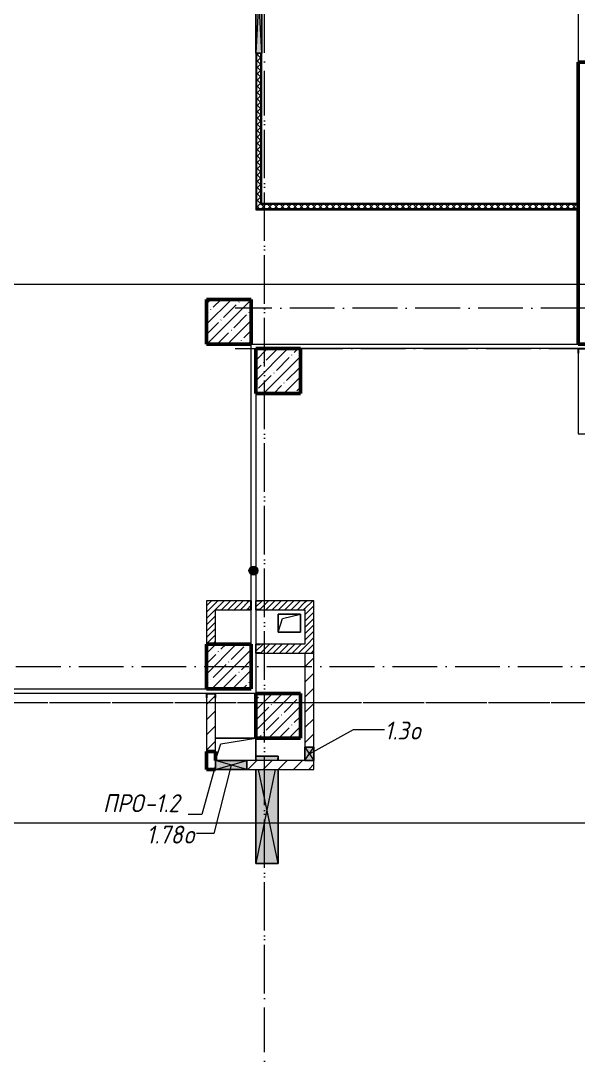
# Model space of a CAD drawing. Header units: millimetres. Extents: x -401725 to 250493, y 305116 to 802890.
# Drawn here: x -85888 to -79665, y 497895 to 509459 of the extents above; entities that cross this region are included whole.
import ezdxf

# ---------------------------------------------------------------- set-up
doc = ezdxf.new("R2010")
doc.units = ezdxf.units.MM
doc.linetypes.add('50_200_ШТРИХ_1Т_ш5_п1_п1_', pattern=[700, 500, -100, 0, -100])
for name, color, linetype, lineweight in [('A-DETL-GENF-OTLN', 7, 'Continuous', 9), ('A-FLOR-____-OTLN', 7, 'Continuous', 9), ('A-GENM-____-IDEN', 7, 'Continuous', 9), ('A-GENM-____-MCUT', 7, 'Continuous', 25), ('A-GENM-____-OTLN', 7, 'Continuous', 9), ('A-GENM-____-OTLN-1', 7, 'Continuous', 25), ('A-GLAZ-____-IDEN', 7, 'Continuous', 9), ('A-GLAZ-____-OTLN', 7, 'Continuous', 9), ('A-WALL-____-MCUT-1', 7, 'Continuous', 9), ('A-WALL-____-MCUT-2', 7, 'Continuous', 50), ('A-WALL-____-PATT-1', 7, 'Continuous', 9), ('A-WALL-FNSH-MCUT-1', 7, 'Continuous', 9), ('G-____-____-TEXT', 7, 'Continuous', 9), ('S-COLS-____-MCUT', 7, 'Continuous', 50), ('S-COLS-____-OTLN', 7, 'Continuous', 9), ('S-GRID-____-OTLN-1', 7, '50_200_ШТРИХ_1Т_ш5_п1_п1_', 9)]:
    doc.layers.add(name, color=color, linetype=linetype, lineweight=lineweight)
doc.layers.add('A-WALL-____-PATT-3', color=9, linetype='Continuous', lineweight=9, true_color=0x808080)
doc.styles.add('ISOCPEUR_I_9', font='isocpeui.ttf', dxfattribs={"width": 0.9, "height": 250})
pattern_1 = [(45, (-93500, -46531.04), (-114.04925, 114.04925), []), (45, (-93385.95, -46531.04), (-114.04925, 114.04925), [201.613, -40.323, 3.353, -36.97])]
pattern_2 = [(45, (-93500, -42681.04), (-114.04925, 114.04925), []), (45, (-93385.95, -42681.04), (-114.04925, 114.04925), [201.613, -40.323, 3.353, -36.97])]
pattern_3 = [(45, (-92950, -43231.04), (-114.04925, 114.04925), []), (45, (-92835.95, -43231.04), (-114.04925, 114.04925), [201.613, -40.323, 3.353, -36.97])]
pattern_4 = [(45, (-92950, -47081.04), (-114.04925, 114.04925), []), (45, (-92835.95, -47081.04), (-114.04925, 114.04925), [201.613, -40.323, 3.353, -36.97])]
pattern_5 = [(45, (-176515.07, 459015.94), (-84.85281, 84.85281), [])]
pattern_6 = [(45, (-176515.067, 459015.94), (-35.35534, 35.35534), [])]
pattern_7 = [(45, (-176515.067, 459015.94), (-35.35534, 35.35534), []), (135, (-176515.067, 459015.94), (-35.35534, -35.35534), [])]

# ---------------------------------------------------------------- blocks, each defined once
blk = doc.blocks.new('BSC_Колонна _Прямоугольная - 500х500-V130-АР1_План отверстий 1 этажа в осях 1-64_А-ГГ')
at = {"layer": 'S-COLS-____-OTLN'}
h = blk.add_hatch(dxfattribs=at)
h.set_pattern_fill('FP_164', color=256, style=0, pattern_type=2)
h.set_pattern_definition(pattern_1)
h.paths.add_polyline_path([(-250, -250), (250, -250), (250, 250), (-250, 250)], flags=0)
at = {"layer": 'S-COLS-____-MCUT'}
for p, q in [((250, 250), (-250, 250)), ((-250, 250), (-250, -250)), ((250, -250), (250, 250)), ((-250, -250), (250, -250))]:
    blk.add_line(p, q, dxfattribs=at)
blk = doc.blocks.new('BSC_Колонна _Прямоугольная - 500х500-V132-АР1_План отверстий 1 этажа в осях 1-64_А-ГГ')
at = {"layer": 'S-COLS-____-OTLN'}
h = blk.add_hatch(dxfattribs=at)
h.set_pattern_fill('FP_166', color=256, style=0, pattern_type=2)
h.set_pattern_definition(pattern_2)
h.paths.add_polyline_path([(-250, -250), (250, -250), (250, 250), (-250, 250), (-250, 193)], flags=0)
at = {"layer": 'S-COLS-____-MCUT'}
for p, q in [((250, 250), (-250, 250)), ((-250, 250), (-250, -250)), ((250, -250), (250, 250)), ((-250, -250), (250, -250))]:
    blk.add_line(p, q, dxfattribs=at)
blk = doc.blocks.new('BSC_Колонна _Прямоугольная - 500х500-V137-АР1_План отверстий 1 этажа в осях 1-64_А-ГГ')
at = {"layer": 'S-COLS-____-OTLN'}
h = blk.add_hatch(dxfattribs=at)
h.set_pattern_fill('FP_171', color=256, style=0, pattern_type=2)
h.set_pattern_definition(pattern_3)
h.paths.add_polyline_path([(-250, -250), (250, -250), (250, 250), (-250, 250)], flags=0)
at = {"layer": 'S-COLS-____-MCUT'}
for p, q in [((250, 250), (-250, 250)), ((-250, 250), (-250, -250)), ((250, -250), (250, 250)), ((-250, -250), (250, -250))]:
    blk.add_line(p, q, dxfattribs=at)
blk = doc.blocks.new('BSC_Колонна _Прямоугольная - 500х500-V138-АР1_План отверстий 1 этажа в осях 1-64_А-ГГ')
at = {"layer": 'S-COLS-____-OTLN'}
h = blk.add_hatch(dxfattribs=at)
h.set_pattern_fill('FP_172', color=256, style=0, pattern_type=2)
h.set_pattern_definition(pattern_4)
h.paths.add_polyline_path([(-250, -250), (250, -250), (250, 250), (-250, 250)], flags=0)
at = {"layer": 'S-COLS-____-MCUT'}
for p, q in [((250, 250), (-250, 250)), ((-250, 250), (-250, -250)), ((250, -250), (250, 250)), ((-250, -250), (250, -250))]:
    blk.add_line(p, q, dxfattribs=at)
blk = doc.blocks.new('154_Фахверк_СКБ_Швеллер - Тип_100_3600-27825154-АР1_План отверстий 1 этажа в осях 1-64_А-ГГ')
at = {"layer": 'A-GENM-____-MCUT'}
for p, q in [((175, 50), (125, 50)), ((125, 50), (125, -50)), ((128, 47), (175, 47)), ((128, -47), (128, 47)), ((175, 47), (175, 50)), ((125, -50), (175, -50)), ((175, -47), (128, -47)), ((175, -50), (175, -47))]:
    blk.add_line(p, q, dxfattribs=at)
blk = doc.blocks.new('154_Фахверк_СКБ_Швеллер - Тип_100_4010-27736299-АР1_План отверстий 1 этажа в осях 1-64_А-ГГ')
at = {"layer": 'A-GENM-____-MCUT'}
for p, q in [((175, 50), (125, 50)), ((125, 50), (125, -50)), ((128, 47), (175, 47)), ((128, -47), (128, 47)), ((175, 47), (175, 50)), ((125, -50), (175, -50)), ((175, -47), (128, -47)), ((175, -50), (175, -47))]:
    blk.add_line(p, q, dxfattribs=at)
blk = doc.blocks.new('154_Фахверк_СКБ_Швеллер - Тип_100_3600-28132032-АР1_План отверстий 1 этажа в осях 1-64_А-ГГ')
at = {"layer": 'A-GENM-____-MCUT'}
for p, q in [((175, 50), (125, 50)), ((125, 50), (125, -50)), ((128, 47), (175, 47)), ((128, -47), (128, 47)), ((175, 47), (175, 50)), ((125, -50), (175, -50)), ((175, -47), (128, -47)), ((175, -50), (175, -47))]:
    blk.add_line(p, q, dxfattribs=at)
blk = doc.blocks.new('AR_Отверстие прямоугольное _в плите_ - AR_Отверстие прямоугольное _в плите_-30459269-АР1_План отверстий 1 этажа в осях 1-64_А-ГГ')
at = {"layer": 'A-GENM-____-OTLN'}
for p, q in [((125, 100), (-125, 100)), ((-125, 100), (-125, -100)), ((-125, -100), (-75, 50)), ((-75, 50), (125, 100)), ((125, -100), (125, 100)), ((-125, -100), (125, -100))]:
    blk.add_line(p, q, dxfattribs=at)
blk = doc.blocks.new('AR_Отверстие прямоугольное _в плите_ - AR_Отверстие прямоугольное _в плите_-30552830-АР1_План отверстий 1 этажа в осях 1-64_А-ГГ')
at = {"layer": 'A-GENM-____-OTLN'}
for p, q in [((225, 125), (-225, 125)), ((-163, 63), (225, 125)), ((225, -75), (225, 125)), ((-225, -125), (-163, 63))]:
    blk.add_line(p, q, dxfattribs=at)
blk = doc.blocks.new('AR_Отверстие прямоугольное _в стене_ - AR_Отверстие прямоугольное _в стене__ОВ-36748904-АР1_План отверстий 1 этажа в осях 1-64_А-ГГ')
at = {"layer": 'A-GLAZ-____-OTLN'}
blk.add_hatch(color=256, dxfattribs=at).paths.add_polyline_path([(-175, 50), (-175, -50), (175, -50), (175, 50)], flags=0)
at = {"layer": 'A-DETL-GENF-OTLN'}
for p, q in [((-175, -50), (-175, 50)), ((-175, 50), (175, 50)), ((175, 50), (-175, -50)), ((-175, 50), (175, -50)), ((175, 50), (-175, 50)), ((-175, 50), (-175, -50)), ((175, 50), (175, -50)), ((175, -50), (175, 50)), ((175, -50), (-175, -50)), ((-175, -50), (175, -50))]:
    blk.add_line(p, q, dxfattribs=at)
blk = doc.blocks.new('AR_Отверстие прямоугольное _в стене__БезПР - AR_Отверстие прямоугольное _в стене__БезПР-36428168-АР1_План отверстий 1 этажа в осях 1-64_А-ГГ')
at = {"layer": 'A-GLAZ-____-OTLN'}
blk.add_hatch(color=256, dxfattribs=at).paths.add_polyline_path([(75, -50), (75, 50), (-75, 50), (-75, -50)], flags=0)
at = {"layer": 'A-DETL-GENF-OTLN'}
for p, q in [((-75, -50), (-75, 50)), ((-75, 50), (75, 50)), ((75, 50), (-75, -50)), ((-75, 50), (75, -50)), ((75, 50), (-75, 50)), ((-75, 50), (-75, -50)), ((75, 50), (75, -50)), ((75, -50), (75, 50)), ((75, -50), (-75, -50)), ((-75, -50), (75, -50))]:
    blk.add_line(p, q, dxfattribs=at)
blk = doc.blocks.new('BSC_Колонна _Прямоугольная1 - 200х100 _металл_-V215-АР1_План отверстий 1 этажа в осях 1-64_А-ГГ')
at = {"layer": 'S-COLS-____-MCUT'}
for p, q in [((0, 50), (-100, 50)), ((-100, 50), (-100, -50)), ((100, -50), (100, 50)), ((-100, -50), (100, -50))]:
    blk.add_line(p, q, dxfattribs=at)
blk = doc.blocks.new('AR_Отверстие прямоугольное _в стене_ - AR_Отверстие прямоугольное _в стене__ОВ-37042492-АР1_План отверстий 1 этажа в осях 1-64_А-ГГ')
at = {"layer": 'A-GLAZ-____-OTLN'}
h = blk.add_hatch(color=256, dxfattribs=at)
h.paths.add_polyline_path([(600, 125), (-450, 125), (-450, -125), (600, -125)], flags=0)
h.paths.add_polyline_path([(-550, -125), (-550, 125), (-600, 125), (-600, -125)], flags=0)
at = {"layer": 'A-DETL-GENF-OTLN'}
for p, q in [((-600, -125), (-600, 125)), ((-600, 125), (-550, 125)), ((-600, 125), (-550, 115)), ((-550, 125), (-600, 125)), ((-600, 125), (-600, -125)), ((-450, 125), (600, 125)), ((600, 125), (-450, -94)), ((600, 125), (-450, 125)), ((600, 125), (600, -125)), ((600, -125), (600, 125)), ((-450, 94), (600, -125)), ((-550, -115), (-600, -125)), ((-550, -125), (-600, -125)), ((-600, -125), (-550, -125)), ((600, -125), (-450, -125)), ((-450, -125), (600, -125))]:
    blk.add_line(p, q, dxfattribs=at)
blk = doc.blocks.new('DET_L_Линия разрыва - М100-27490010-АР1_План отверстий 1 этажа в осях 1-64_А-ГГ')
at = {"layer": 'A-DETL-GENF-OTLN'}
blk.add_line((14100, 0), (0, 0), dxfattribs=at)
blk = doc.blocks.new('BSC_Колонна _Прямоугольная - 500х500-V138-АР1_План отверстий 1 этажа в осях 1-64_Ю-ЯЯ')
at = {"layer": 'S-COLS-____-OTLN'}
h = blk.add_hatch(dxfattribs=at)
h.set_pattern_fill('FP_149', color=256, style=0, pattern_type=2)
h.set_pattern_definition(pattern_1)
h.paths.add_polyline_path([(-250, -250), (250, -250), (250, 250), (-250, 250)], flags=0)
at = {"layer": 'S-COLS-____-MCUT'}
for p, q in [((250, 250), (-250, 250)), ((-250, 250), (-250, -250)), ((250, -250), (250, 250)), ((-250, -250), (250, -250))]:
    blk.add_line(p, q, dxfattribs=at)
blk = doc.blocks.new('BSC_Колонна _Прямоугольная - 500х500-V140-АР1_План отверстий 1 этажа в осях 1-64_Ю-ЯЯ')
at = {"layer": 'S-COLS-____-OTLN'}
h = blk.add_hatch(dxfattribs=at)
h.set_pattern_fill('FP_151', color=256, style=0, pattern_type=2)
h.set_pattern_definition(pattern_2)
h.paths.add_polyline_path([(-250, -250), (250, -250), (250, 250), (-250, 250), (-250, 12)], flags=0)
at = {"layer": 'S-COLS-____-MCUT'}
for p, q in [((250, 250), (-250, 250)), ((-250, 250), (-250, -250)), ((250, -250), (250, 250)), ((-250, -250), (250, -250))]:
    blk.add_line(p, q, dxfattribs=at)
blk = doc.blocks.new('BSC_Колонна _Прямоугольная - 500х500-V145-АР1_План отверстий 1 этажа в осях 1-64_Ю-ЯЯ')
at = {"layer": 'S-COLS-____-OTLN'}
h = blk.add_hatch(dxfattribs=at)
h.set_pattern_fill('FP_156', color=256, style=0, pattern_type=2)
h.set_pattern_definition(pattern_3)
h.paths.add_polyline_path([(-250, -250), (250, -250), (250, 250), (-250, 250)], flags=0)
at = {"layer": 'S-COLS-____-MCUT'}
for p, q in [((250, 250), (-250, 250)), ((-250, 250), (-250, -250)), ((250, -250), (250, 250)), ((-250, -250), (250, -250))]:
    blk.add_line(p, q, dxfattribs=at)
blk = doc.blocks.new('BSC_Колонна _Прямоугольная - 500х500-V146-АР1_План отверстий 1 этажа в осях 1-64_Ю-ЯЯ')
at = {"layer": 'S-COLS-____-OTLN'}
h = blk.add_hatch(dxfattribs=at)
h.set_pattern_fill('FP_157', color=256, style=0, pattern_type=2)
h.set_pattern_definition(pattern_4)
h.paths.add_polyline_path([(-250, -250), (250, -250), (250, 250), (-250, 250)], flags=0)
at = {"layer": 'S-COLS-____-MCUT'}
for p, q in [((250, 250), (-250, 250)), ((-250, 250), (-250, -250)), ((250, -250), (250, 250)), ((-250, -250), (250, -250))]:
    blk.add_line(p, q, dxfattribs=at)
blk = doc.blocks.new('154_Фахверк_СКБ_Швеллер - Тип_100_3600-27825154-АР1_План отверстий 1 этажа в осях 1-64_Ю-ЯЯ')
at = {"layer": 'A-GENM-____-MCUT'}
for p, q in [((175, 50), (125, 50)), ((125, 50), (125, -50)), ((128, 47), (175, 47)), ((128, -47), (128, 47)), ((175, 47), (175, 50)), ((125, -50), (175, -50)), ((175, -47), (128, -47)), ((175, -50), (175, -47))]:
    blk.add_line(p, q, dxfattribs=at)
blk = doc.blocks.new('154_Фахверк_СКБ_Швеллер - Тип_100_4010-27736299-АР1_План отверстий 1 этажа в осях 1-64_Ю-ЯЯ')
at = {"layer": 'A-GENM-____-MCUT'}
for p, q in [((175, 50), (125, 50)), ((125, 50), (125, -50)), ((128, 47), (175, 47)), ((128, -47), (128, 47)), ((175, 47), (175, 50)), ((125, -50), (175, -50)), ((175, -47), (128, -47)), ((175, -50), (175, -47))]:
    blk.add_line(p, q, dxfattribs=at)
blk = doc.blocks.new('154_Фахверк_СКБ_Швеллер - Тип_100_3600-28132032-АР1_План отверстий 1 этажа в осях 1-64_Ю-ЯЯ')
at = {"layer": 'A-GENM-____-MCUT'}
for p, q in [((175, 50), (125, 50)), ((125, 50), (125, -50)), ((128, 47), (175, 47)), ((128, -47), (128, 47)), ((175, 47), (175, 50)), ((125, -50), (175, -50)), ((175, -47), (128, -47)), ((175, -50), (175, -47))]:
    blk.add_line(p, q, dxfattribs=at)
blk = doc.blocks.new('AR_Отверстие прямоугольное _в плите_ - AR_Отверстие прямоугольное _в плите_-V178-АР1_План отверстий 1 этажа в осях 1-64_Ю-ЯЯ')
at = {"layer": 'A-GENM-____-OTLN'}
for p, q in [((125, 100), (-125, 100)), ((-125, 100), (-125, -100)), ((-125, -100), (-75, 50)), ((-75, 50), (125, 100)), ((125, -100), (125, 100)), ((-125, -100), (125, -100))]:
    blk.add_line(p, q, dxfattribs=at)
blk = doc.blocks.new('AR_Отверстие прямоугольное _в плите_ - AR_Отверстие прямоугольное _в плите_-30552830-АР1_План отверстий 1 этажа в осях 1-64_Ю-ЯЯ')
at = {"layer": 'A-GENM-____-OTLN'}
for p, q in [((225, 125), (-225, 125)), ((-163, 63), (225, 125)), ((225, -75), (225, 125)), ((-225, -125), (-163, 63))]:
    blk.add_line(p, q, dxfattribs=at)
blk = doc.blocks.new('AR_Отверстие прямоугольное _в стене__БезПР - AR_Отверстие прямоугольное _в стене__БезПР-36427886-АР1_План отверстий 1 этажа в осях 1-64_Ю-ЯЯ')
at = {"layer": 'A-GLAZ-____-OTLN'}
blk.add_hatch(color=256, dxfattribs=at).paths.add_polyline_path([(600, 35), (-600, 35), (-600, -35), (600, -35)], flags=0)
at = {"layer": 'A-DETL-GENF-OTLN'}
for p, q in [((-600, -35), (-600, 35)), ((-600, 35), (600, 35)), ((600, 35), (-600, -35)), ((-600, 35), (600, -35)), ((600, 35), (-600, 35)), ((-600, 35), (-600, -35)), ((600, 35), (600, -35)), ((600, -35), (600, 35)), ((600, -35), (-600, -35)), ((-600, -35), (600, -35))]:
    blk.add_line(p, q, dxfattribs=at)
at = {"layer": 'A-GLAZ-____-OTLN'}
blk.add_line((600, 35), (-600, 35), dxfattribs=at)
blk = doc.blocks.new('AR_Отверстие прямоугольное _в стене_ - AR_Отверстие прямоугольное _в стене__ОВ-36748904-АР1_План отверстий 1 этажа в осях 1-64_Ю-ЯЯ')
at = {"layer": 'A-GLAZ-____-OTLN'}
blk.add_hatch(color=256, dxfattribs=at).paths.add_polyline_path([(-175, 50), (-175, -50), (175, -50), (175, 50)], flags=0)
at = {"layer": 'A-DETL-GENF-OTLN'}
for p, q in [((-175, -50), (-175, 50)), ((-175, 50), (175, 50)), ((175, 50), (-175, -50)), ((-175, 50), (175, -50)), ((175, 50), (-175, 50)), ((-175, 50), (-175, -50)), ((175, 50), (175, -50)), ((175, -50), (175, 50)), ((175, -50), (-175, -50)), ((-175, -50), (175, -50))]:
    blk.add_line(p, q, dxfattribs=at)
blk = doc.blocks.new('AR_Отверстие прямоугольное _в стене__БезПР - AR_Отверстие прямоугольное _в стене__БезПР-36428168-АР1_План отверстий 1 этажа в осях 1-64_Ю-ЯЯ')
at = {"layer": 'A-GLAZ-____-OTLN'}
blk.add_hatch(color=256, dxfattribs=at).paths.add_polyline_path([(-75, -50), (75, -50), (75, 50), (-75, 50)], flags=0)
at = {"layer": 'A-DETL-GENF-OTLN'}
for p, q in [((-75, -50), (-75, 50)), ((-75, 50), (75, 50)), ((75, 50), (-75, -50)), ((-75, 50), (75, -50)), ((75, 50), (-75, 50)), ((-75, 50), (-75, -50)), ((75, 50), (75, -50)), ((75, -50), (75, 50)), ((75, -50), (-75, -50)), ((-75, -50), (75, -50))]:
    blk.add_line(p, q, dxfattribs=at)
blk = doc.blocks.new('BSC_Колонна _Прямоугольная1 - 200х100 _металл_-V257-АР1_План отверстий 1 этажа в осях 1-64_Ю-ЯЯ')
at = {"layer": 'S-COLS-____-MCUT'}
for p, q in [((0, 50), (-100, 50)), ((-100, 50), (-100, -50)), ((100, -50), (100, 50)), ((-100, -50), (100, -50))]:
    blk.add_line(p, q, dxfattribs=at)
blk = doc.blocks.new('AR_Отверстие прямоугольное _в стене_ - AR_Отверстие прямоугольное _в стене__ОВ-37042492-АР1_План отверстий 1 этажа в осях 1-64_Ю-ЯЯ')
at = {"layer": 'A-GLAZ-____-OTLN'}
h = blk.add_hatch(color=256, dxfattribs=at)
h.paths.add_polyline_path([(150, -125), (150, 125), (-450, 125), (-450, -125)], flags=0)
h.paths.add_polyline_path([(-550, 125), (-600, 125), (-600, -125), (-550, -125)], flags=0)
at = {"layer": 'A-DETL-GENF-OTLN'}
for p, q in [((-600, -125), (-600, 125)), ((-600, 125), (-550, 125)), ((-600, 125), (-550, 115)), ((-550, 125), (-600, 125)), ((-600, 125), (-600, -125)), ((-450, 125), (150, 125)), ((150, 125), (-450, 125)), ((-450, 94), (150, -31)), ((150, 31), (-450, -94)), ((-550, -115), (-600, -125)), ((-550, -125), (-600, -125)), ((-600, -125), (-550, -125)), ((150, -125), (-450, -125)), ((-450, -125), (150, -125))]:
    blk.add_line(p, q, dxfattribs=at)
blk = doc.blocks.new('DET_L_Линия разрыва - М100-27489994-АР1_План отверстий 1 этажа в осях 1-64_Ю-ЯЯ')
at = {"layer": 'A-DETL-GENF-OTLN'}
blk.add_line((32300, 0), (16450, 0), dxfattribs=at)

msp = doc.modelspace()

# ---------------------------------------------------------------- hatches: boundary and pattern name
at = {"layer": 'A-WALL-____-PATT-1'}
h = msp.add_hatch(dxfattribs=at)
h.set_pattern_fill('FP_5', color=256, style=0, pattern_type=2)
h.set_pattern_definition(pattern_6)
h.paths.add_polyline_path([(-83365.0675, 502881.983), (-83365.0675, 502884.983), (-83318.0675, 502884.983), (-83318.0675, 502978.983), (-83365.0675, 502978.983), (-83365.0675, 502981.983), (-83815.0675, 502981.983), (-83815.0675, 502881.983), (-83715.0675, 502881.983)], flags=0)
h = msp.add_hatch(dxfattribs=at)
h.set_pattern_fill('FP_5', color=256, style=0, pattern_type=2)
h.set_pattern_definition(pattern_6)
h.paths.add_polyline_path([(-83736.6912, 502881.983), (-83365.0675, 502881.983), (-83365.0675, 502884.983), (-83318.0675, 502884.983), (-83318.0675, 502978.983), (-83365.0675, 502978.983), (-83365.0675, 502981.983), (-83815.0675, 502981.983), (-83815.0675, 502881.983)], flags=0)
h = msp.add_hatch(dxfattribs=at)
h.set_pattern_fill('FP_5', color=256, style=0, pattern_type=2)
h.set_pattern_definition(pattern_6)
h.paths.add_polyline_path([(-82715.0675, 502881.983), (-82715.0675, 502981.983), (-83215.0675, 502981.983), (-83215.0675, 502978.983), (-83262.0675, 502978.983), (-83262.0675, 502884.983), (-83215.0675, 502884.983), (-83215.0675, 502881.983), (-82854.4103, 502881.983)], flags=0)
h = msp.add_hatch(dxfattribs=at)
h.set_pattern_fill('FP_5', color=256, style=0, pattern_type=2)
h.set_pattern_definition(pattern_6)
h.paths.add_polyline_path([(-82715.0675, 502881.983), (-82715.0675, 502981.983), (-83215.0675, 502981.983), (-83215.0675, 502978.983), (-83262.0675, 502978.983), (-83262.0675, 502884.983), (-83215.0675, 502884.983), (-83215.0675, 502881.983), (-82852.9408, 502881.983)], flags=0)
h = msp.add_hatch(dxfattribs=at)
h.set_pattern_fill('FP_5', color=256, style=0, pattern_type=2)
h.set_pattern_definition(pattern_6)
h.paths.add_polyline_path([(-82615.0675, 502496.983), (-82615.0675, 502981.983), (-82715.0675, 502981.983), (-82715.0675, 502496.983)], flags=0)
h = msp.add_hatch(dxfattribs=at)
h.set_pattern_fill('FP_5', color=256, style=0, pattern_type=2)
h.set_pattern_definition(pattern_6)
h.paths.add_polyline_path([(-82615.0675, 502496.983), (-82615.0675, 502981.983), (-82715.0675, 502981.983), (-82715.0675, 502496.983)], flags=0)
h = msp.add_hatch(dxfattribs=at)
h.set_pattern_fill('FP_5', color=256, style=0, pattern_type=2)
h.set_pattern_definition(pattern_6)
h.paths.add_polyline_path([(-83815.0675, 502496.983), (-83715.0675, 502496.983), (-83715.0675, 502881.983), (-83815.0675, 502881.983), (-83815.0675, 502750.1267)], flags=0)
h = msp.add_hatch(dxfattribs=at)
h.set_pattern_fill('FP_5', color=256, style=0, pattern_type=2)
h.set_pattern_definition(pattern_6)
h.paths.add_polyline_path([(-83815.0675, 502496.983), (-83715.0675, 502496.983), (-83715.0675, 502881.983), (-83815.0675, 502881.983)], flags=0)
h = msp.add_hatch(dxfattribs=at)
h.set_pattern_fill('FP_5', color=256, style=0, pattern_type=2)
h.set_pattern_definition(pattern_6)
h.paths.add_polyline_path([(-82615.0675, 502396.983), (-82615.0675, 502496.983), (-83215.0675, 502496.983), (-83215.0675, 502493.983), (-83262.0675, 502493.983), (-83262.0675, 502399.983), (-83215.0675, 502399.983), (-83215.0675, 502396.983), (-82854.4103, 502396.983)], flags=0)
h = msp.add_hatch(dxfattribs=at)
h.set_pattern_fill('FP_5', color=256, style=0, pattern_type=2)
h.set_pattern_definition(pattern_6)
h.paths.add_polyline_path([(-82615.0675, 502396.983), (-82615.0675, 502496.983), (-83215.0675, 502496.983), (-83215.0675, 502493.983), (-83262.0675, 502493.983), (-83262.0675, 502399.983), (-83215.0675, 502399.983), (-83215.0675, 502396.983), (-82852.9408, 502396.983)], flags=0)
h = msp.add_hatch(dxfattribs=at)
h.set_pattern_fill('FP_4', color=256, style=0, pattern_type=2)
h.set_pattern_definition(pattern_5)
h.paths.add_polyline_path([(-82615.0675, 501096.983), (-82615.0675, 501196.983), (-82715.0675, 501196.983), (-82715.0675, 501096.983)], flags=0)
h.paths.add_polyline_path([(-82615.0675, 501346.983), (-82615.0675, 502396.983), (-82715.0675, 502396.983), (-82715.0675, 501346.983), (-82702.5675, 501346.983)], flags=0)
h = msp.add_hatch(dxfattribs=at)
h.set_pattern_fill('FP_4', color=256, style=0, pattern_type=2)
h.set_pattern_definition(pattern_5)
h.paths.add_polyline_path([(-82615.0675, 501096.983), (-82615.0675, 501196.983), (-82715.0675, 501196.983), (-82715.0675, 501096.983)], flags=0)
h.paths.add_polyline_path([(-82615.0675, 501346.983), (-82615.0675, 502396.983), (-82715.0675, 502396.983), (-82715.0675, 501346.983), (-82702.5675, 501346.983)], flags=0)
h = msp.add_hatch(dxfattribs=at)
h.set_pattern_fill('FP_4', color=256, style=0, pattern_type=2)
h.set_pattern_definition(pattern_5)
h.paths.add_polyline_path([(-83815.0675, 501296.983), (-83715.0675, 501296.983), (-83715.0675, 501896.983), (-83718.0675, 501896.983), (-83718.0675, 501943.983), (-83812.0675, 501943.983), (-83812.0675, 501896.983), (-83815.0675, 501896.983)], flags=0)
h = msp.add_hatch(dxfattribs=at)
h.set_pattern_fill('FP_4', color=256, style=0, pattern_type=2)
h.set_pattern_definition(pattern_5)
h.paths.add_polyline_path([(-83728.4008, 501296.983), (-83715.0675, 501296.983), (-83715.0675, 501896.983), (-83718.0675, 501896.983), (-83718.0675, 501943.983), (-83812.0675, 501943.983), (-83812.0675, 501896.983), (-83815.0675, 501896.983), (-83815.0675, 501296.983)], flags=0)
h = msp.add_hatch(dxfattribs=at)
h.set_pattern_fill('FP_4', color=256, style=0, pattern_type=2)
h.set_pattern_definition(pattern_5)
h.paths.add_polyline_path([(-82715.0675, 501096.983), (-82715.0675, 501196.983), (-83365.0675, 501196.983), (-83365.0675, 501096.983), (-82854.4103, 501096.983)], flags=0)
h = msp.add_hatch(dxfattribs=at)
h.set_pattern_fill('FP_4', color=256, style=0, pattern_type=2)
h.set_pattern_definition(pattern_5)
h.paths.add_polyline_path([(-82715.0675, 501096.983), (-82715.0675, 501196.983), (-83365.0675, 501196.983), (-83365.0675, 501096.983), (-82852.9408, 501096.983)], flags=0)
at = {"layer": 'A-WALL-____-PATT-3'}
h = msp.add_hatch(dxfattribs=at)
h.set_pattern_fill('FP_7', color=256, style=0, pattern_type=2)
h.set_pattern_definition(pattern_7)
h.paths.add_polyline_path([(-83207.5675, 507359.483), (-83207.5675, 509096.983), (-83252.5675, 509096.983), (-83252.5675, 507359.483)], flags=0)
h.paths.add_polyline_path([(-83252.5675, 510296.983), (-83207.5675, 510296.983), (-83207.5675, 510696.983), (-83252.5675, 510696.983)], flags=0)
h = msp.add_hatch(dxfattribs=at)
h.set_pattern_fill('FP_7', color=256, style=0, pattern_type=2)
h.set_pattern_definition(pattern_7)
h.paths.add_polyline_path([(-81085.4402, 507359.483), (-79665.0675, 507359.483), (-79665.0675, 507404.483), (-83207.5675, 507404.483), (-83207.5675, 507359.483), (-83195.0675, 507359.483)], flags=0)
at = {"layer": 'G-____-____-TEXT'}
h = msp.add_hatch(color=256, dxfattribs=at)
edge = h.paths.add_edge_path(flags=0)
edge.add_arc((-83290.1019, 503318.1926), 50, 0, 360)
h = msp.add_hatch(color=256, dxfattribs=at)
edge = h.paths.add_edge_path(flags=0)
edge.add_arc((-83290.1019, 503318.1926), 50, 0, 360)

# ---------------------------------------------------------------- linework, layer by layer
at = {"layer": 'A-FLOR-____-OTLN'}
for p, q in [((-83315.0675, 502981.983), (-83315.0675, 505846.983)), ((-83315.0675, 505846.983), (-79665.0675, 505846.983)), ((-83315.0675, 502981.983), (-83315.0675, 505846.983)), ((-83315.0675, 505846.983), (-79665.0675, 505846.983)), ((-79665.0675, 505796.983), (-82765.0675, 505796.983)), ((-79665.0675, 505796.983), (-82765.0675, 505796.983)), ((-83265.0675, 505296.983), (-83265.0675, 502981.983)), ((-83265.0675, 505296.983), (-83265.0675, 502981.983)), ((-83315.0675, 502496.983), (-83315.0675, 502881.983)), ((-83315.0675, 502496.983), (-83315.0675, 502881.983)), ((-83265.0675, 502881.983), (-83265.0675, 502496.983)), ((-83265.0675, 502881.983), (-83265.0675, 502496.983)), ((-83015.0675, 502831.983), (-82765.0675, 502831.983)), ((-83015.0675, 502631.983), (-83015.0675, 502831.983)), ((-83015.0675, 502831.983), (-82765.0675, 502831.983)), ((-83015.0675, 502631.983), (-83015.0675, 502831.983)), ((-82765.0675, 502831.983), (-82765.0675, 502631.983)), ((-82765.0675, 502831.983), (-82765.0675, 502631.983)), ((-82765.0675, 502631.983), (-83015.0675, 502631.983)), ((-82765.0675, 502631.983), (-83015.0675, 502631.983)), ((-83265.0675, 502396.983), (-83265.0675, 501946.983)), ((-83265.0675, 502396.983), (-83265.0675, 501946.983)), ((-87265.0675, 501996.983), (-83815.0675, 501996.983)), ((-87265.0675, 501996.983), (-83815.0675, 501996.983)), ((-83815.0675, 501946.983), (-87265.0675, 501946.983)), ((-83815.0675, 501946.983), (-87265.0675, 501946.983)), ((-83265.0675, 501946.983), (-83715.0675, 501946.983)), ((-83265.0675, 501946.983), (-83715.0675, 501946.983)), ((-83715.0675, 501446.983), (-83265.0675, 501446.983)), ((-83715.0675, 501446.983), (-83265.0675, 501446.983)), ((-83265.0675, 501446.983), (-83265.0675, 501246.983)), ((-83265.0675, 501446.983), (-83265.0675, 501246.983))]:
    msp.add_line(p, q, dxfattribs=at)
at = {"layer": 'A-GENM-____-IDEN'}
for p, q in [((-83715.0675, 501146.983), (-83866.0423, 500593.4971)), ((-83866.0423, 500593.4971), (-84017.0171, 500593.4971))]:
    msp.add_line(p, q, dxfattribs=at)
at = {"layer": 'A-GLAZ-____-IDEN'}
for p, q in [((-82665.0675, 501271.983), (-82175.0293, 501544.1211)), ((-82175.0293, 501544.1211), (-81828.0911, 501544.1211)), ((-83540.0675, 501146.983), (-83731.9625, 500382.3188)), ((-83731.9625, 500382.3188), (-83925.1155, 500382.3188))]:
    msp.add_line(p, q, dxfattribs=at)
at = {"layer": 'A-WALL-____-MCUT-1'}
for p, q in [((-83252.5675, 507359.483), (-83252.5675, 509096.983)), ((-83207.5675, 507404.483), (-83207.5675, 509096.983)), ((-79665.0675, 507359.483), (-83252.5675, 507359.483)), ((-79665.0675, 507404.483), (-83207.5675, 507404.483)), ((-79665.0675, 506517.1216), (-79665.0675, 505846.983)), ((-79665.0675, 505846.983), (-75265.0675, 505846.983))]:
    msp.add_line(p, q, dxfattribs=at)
at = {"layer": 'A-WALL-____-MCUT-2'}
for p, q in [((-79665.0675, 508996.983), (-79665.0675, 505846.983)), ((-79165.0675, 508996.983), (-79665.0675, 508996.983)), ((-79665.0675, 505846.983), (-75265.0675, 505846.983))]:
    msp.add_line(p, q, dxfattribs=at)
at = {"layer": 'A-WALL-FNSH-MCUT-1'}
for p, q in [((-79665.0675, 511896.983), (-79665.0675, 508996.983)), ((-83265.0675, 509096.983), (-83265.0675, 507346.983)), ((-83195.0675, 507416.983), (-83195.0675, 509096.983)), ((-83265.0675, 507346.983), (-79665.0675, 507346.983)), ((-79665.0675, 507416.983), (-83195.0675, 507416.983)), ((-79665.0675, 505746.983), (-79665.0675, 504846.983)), ((-79665.0675, 505746.983), (-79665.0675, 504846.983)), ((-79665.0675, 504846.983), (-78165.0675, 504846.983)), ((-79665.0675, 504846.983), (-78165.0675, 504846.983)), ((-83365.0675, 502981.983), (-83815.0675, 502981.983)), ((-83815.0675, 502981.983), (-83815.0675, 502496.983)), ((-83365.0675, 502981.983), (-83815.0675, 502981.983)), ((-83815.0675, 502981.983), (-83815.0675, 502496.983)), ((-82615.0675, 502981.983), (-83215.0675, 502981.983)), ((-82615.0675, 502981.983), (-83215.0675, 502981.983)), ((-82615.0675, 501346.983), (-82615.0675, 502981.983)), ((-82615.0675, 501346.983), (-82615.0675, 502981.983)), ((-83715.0675, 502881.983), (-83365.0675, 502881.983)), ((-83715.0675, 502496.983), (-83715.0675, 502881.983)), ((-83715.0675, 502881.983), (-83365.0675, 502881.983)), ((-83715.0675, 502496.983), (-83715.0675, 502881.983)), ((-83215.0675, 502881.983), (-82715.0675, 502881.983)), ((-83215.0675, 502881.983), (-82715.0675, 502881.983)), ((-82715.0675, 502881.983), (-82715.0675, 502496.983)), ((-82715.0675, 502881.983), (-82715.0675, 502496.983)), ((-82715.0675, 502496.983), (-83215.0675, 502496.983)), ((-82715.0675, 502496.983), (-83215.0675, 502496.983)), ((-83215.0675, 502396.983), (-82615.0675, 502396.983)), ((-83215.0675, 502396.983), (-82615.0675, 502396.983)), ((-82715.0675, 502396.983), (-82715.0675, 501346.983)), ((-82715.0675, 502396.983), (-82715.0675, 501346.983)), ((-83815.0675, 501896.983), (-83815.0675, 501296.983)), ((-83815.0675, 501896.983), (-83815.0675, 501296.983)), ((-83715.0675, 501296.983), (-83715.0675, 501896.983)), ((-83715.0675, 501296.983), (-83715.0675, 501896.983)), ((-82715.0675, 501196.983), (-83365.0675, 501196.983)), ((-82715.0675, 501196.983), (-83365.0675, 501196.983)), ((-82615.0675, 501096.983), (-82615.0675, 501196.983)), ((-82615.0675, 501096.983), (-82615.0675, 501196.983)), ((-83365.0675, 501096.983), (-82615.0675, 501096.983)), ((-83365.0675, 501096.983), (-82615.0675, 501096.983))]:
    msp.add_line(p, q, dxfattribs=at)
at = {"layer": 'G-____-____-TEXT'}
msp.add_circle((-83290.1019, 503318.1926), 50, dxfattribs=at)
msp.add_circle((-83290.1019, 503318.1926), 50, dxfattribs=at)
at = {"layer": 'S-GRID-____-OTLN-1'}
for p, q in [((-83165.0675, 498597.5699), (-83165.0675, 549908.7924)), ((-83165.0675, 454533.3346), (-83165.0675, 508896.9006)), ((-72582.9526, 506246.983), (-83493.8031, 506246.983)), ((-72582.9526, 506246.983), (-83493.8031, 506246.983)), ((-83493.8031, 505796.983), (-72440.6609, 505796.983)), ((-83493.8031, 505796.983), (-72440.6609, 505796.983)), ((-102042.753, 502246.983), (-72550.8541, 502246.983)), ((-102042.753, 502246.983), (-72550.8541, 502246.983)), ((-109188.297, 501846.983), (-72440.6609, 501846.983)), ((-107270.4298, 501846.983), (-72440.6609, 501846.983))]:
    msp.add_line(p, q, dxfattribs=at)

# ---------------------------------------------------------------- block references
at = {"layer": 'A-DETL-GENF-OTLN', "rotation": 180}
msp.add_blockref('DET_L_Линия разрыва - М100-27490010-АР1_План отверстий 1 этажа в осях 1-64_А-ГГ', (-74215.0675, 506517.1216), dxfattribs=at)
at = {"layer": 'A-DETL-GENF-OTLN'}
msp.add_blockref('DET_L_Линия разрыва - М100-27489994-АР1_План отверстий 1 этажа в осях 1-64_Ю-ЯЯ', (-106705.0675, 500496.983), dxfattribs=at)
at = {"layer": 'A-GENM-____-OTLN'}
for name, p in [('AR_Отверстие прямоугольное _в плите_ - AR_Отверстие прямоугольное _в плите_-30459269-АР1_План отверстий 1 этажа в осях 1-64_А-ГГ', (-82890.0675, 502731.983)), ('AR_Отверстие прямоугольное _в плите_ - AR_Отверстие прямоугольное _в плите_-V178-АР1_План отверстий 1 этажа в осях 1-64_Ю-ЯЯ', (-82890.0675, 502731.983)), ('AR_Отверстие прямоугольное _в плите_ - AR_Отверстие прямоугольное _в плите_-30552830-АР1_План отверстий 1 этажа в осях 1-64_А-ГГ', (-83490.0675, 501321.983)), ('AR_Отверстие прямоугольное _в плите_ - AR_Отверстие прямоугольное _в плите_-30552830-АР1_План отверстий 1 этажа в осях 1-64_Ю-ЯЯ', (-83490.0675, 501321.983))]:
    msp.add_blockref(name, p, dxfattribs=at)
at = {"layer": 'A-GENM-____-OTLN-1'}
for name, p, rotation in [('154_Фахверк_СКБ_Швеллер - Тип_100_3600-28132032-АР1_План отверстий 1 этажа в осях 1-64_А-ГГ', (-79615.0675, 505921.983), 270), ('154_Фахверк_СКБ_Швеллер - Тип_100_3600-28132032-АР1_План отверстий 1 этажа в осях 1-64_Ю-ЯЯ', (-79615.0675, 505921.983), 270), ('154_Фахверк_СКБ_Швеллер - Тип_100_3600-27825154-АР1_План отверстий 1 этажа в осях 1-64_А-ГГ', (-83190.0675, 502931.983), 180), ('154_Фахверк_СКБ_Швеллер - Тип_100_3600-27825154-АР1_План отверстий 1 этажа в осях 1-64_Ю-ЯЯ', (-83190.0675, 502931.983), 180), ('154_Фахверк_СКБ_Швеллер - Тип_100_4010-27736299-АР1_План отверстий 1 этажа в осях 1-64_А-ГГ', (-83765.0675, 502071.983), 270), ('154_Фахверк_СКБ_Швеллер - Тип_100_4010-27736299-АР1_План отверстий 1 этажа в осях 1-64_Ю-ЯЯ', (-83765.0675, 502071.983), 270)]:
    msp.add_blockref(name, p, dxfattribs=dict(at, rotation=rotation))
for name, p in [('154_Фахверк_СКБ_Швеллер - Тип_100_3600-27825154-АР1_План отверстий 1 этажа в осях 1-64_А-ГГ', (-83390.0675, 502931.983)), ('154_Фахверк_СКБ_Швеллер - Тип_100_3600-27825154-АР1_План отверстий 1 этажа в осях 1-64_Ю-ЯЯ', (-83390.0675, 502931.983)), ('154_Фахверк_СКБ_Швеллер - Тип_100_3600-27825154-АР1_План отверстий 1 этажа в осях 1-64_А-ГГ', (-83390.0675, 502446.983)), ('154_Фахверк_СКБ_Швеллер - Тип_100_3600-27825154-АР1_План отверстий 1 этажа в осях 1-64_Ю-ЯЯ', (-83390.0675, 502446.983))]:
    msp.add_blockref(name, p, dxfattribs=at)
at = {"layer": 'A-GLAZ-____-OTLN'}
for name, p, rotation in [('AR_Отверстие прямоугольное _в стене__БезПР - AR_Отверстие прямоугольное _в стене__БезПР-36427886-АР1_План отверстий 1 этажа в осях 1-64_Ю-ЯЯ', (-83230.0675, 509696.983), 270.0000000000002), ('AR_Отверстие прямоугольное _в стене__БезПР - AR_Отверстие прямоугольное _в стене__БезПР-36428168-АР1_План отверстий 1 этажа в осях 1-64_А-ГГ', (-82665.0675, 501271.983), 90), ('AR_Отверстие прямоугольное _в стене__БезПР - AR_Отверстие прямоугольное _в стене__БезПР-36428168-АР1_План отверстий 1 этажа в осях 1-64_Ю-ЯЯ', (-82665.0675, 501271.983), 90), ('AR_Отверстие прямоугольное _в стене_ - AR_Отверстие прямоугольное _в стене__ОВ-36748904-АР1_План отверстий 1 этажа в осях 1-64_А-ГГ', (-83540.0675, 501146.983), 180), ('AR_Отверстие прямоугольное _в стене_ - AR_Отверстие прямоугольное _в стене__ОВ-36748904-АР1_План отверстий 1 этажа в осях 1-64_Ю-ЯЯ', (-83540.0675, 501146.983), 180), ('AR_Отверстие прямоугольное _в стене_ - AR_Отверстие прямоугольное _в стене__ОВ-37042492-АР1_План отверстий 1 этажа в осях 1-64_А-ГГ', (-83140.0675, 500646.983), 269.9999999999998), ('AR_Отверстие прямоугольное _в стене_ - AR_Отверстие прямоугольное _в стене__ОВ-37042492-АР1_План отверстий 1 этажа в осях 1-64_Ю-ЯЯ', (-83140.0675, 500646.983), 269.9999999999998)]:
    msp.add_blockref(name, p, dxfattribs=dict(at, rotation=rotation))
at = {"layer": 'S-COLS-____-OTLN'}
for name, p in [('BSC_Колонна _Прямоугольная - 500х500-V138-АР1_План отверстий 1 этажа в осях 1-64_А-ГГ', (-83565.0675, 506096.983)), ('BSC_Колонна _Прямоугольная - 500х500-V146-АР1_План отверстий 1 этажа в осях 1-64_Ю-ЯЯ', (-83565.0675, 506096.983)), ('BSC_Колонна _Прямоугольная - 500х500-V130-АР1_План отверстий 1 этажа в осях 1-64_А-ГГ', (-83015.0675, 505546.983)), ('BSC_Колонна _Прямоугольная - 500х500-V138-АР1_План отверстий 1 этажа в осях 1-64_Ю-ЯЯ', (-83015.0675, 505546.983)), ('BSC_Колонна _Прямоугольная - 500х500-V137-АР1_План отверстий 1 этажа в осях 1-64_А-ГГ', (-83565.0675, 502246.983)), ('BSC_Колонна _Прямоугольная - 500х500-V145-АР1_План отверстий 1 этажа в осях 1-64_Ю-ЯЯ', (-83565.0675, 502246.983)), ('BSC_Колонна _Прямоугольная - 500х500-V132-АР1_План отверстий 1 этажа в осях 1-64_А-ГГ', (-83015.0675, 501696.983)), ('BSC_Колонна _Прямоугольная - 500х500-V140-АР1_План отверстий 1 этажа в осях 1-64_Ю-ЯЯ', (-83015.0675, 501696.983))]:
    msp.add_blockref(name, p, dxfattribs=at)
at = {"layer": 'S-COLS-____-OTLN', "rotation": 269.999999999999}
for name in ['BSC_Колонна _Прямоугольная1 - 200х100 _металл_-V215-АР1_План отверстий 1 этажа в осях 1-64_А-ГГ', 'BSC_Колонна _Прямоугольная1 - 200х100 _металл_-V257-АР1_План отверстий 1 этажа в осях 1-64_Ю-ЯЯ']:
    msp.add_blockref(name, (-83765.0675, 501196.983), dxfattribs=at)

# ---------------------------------------------------------------- texts
at = {"layer": 'A-GENM-____-IDEN', "char_height": 200, "attachment_point": 1, "style": 'ISOCPEUR_I_9'}
for s, insert, width in [('ПРО', (-84969.8738, 500820.6132), 562.784625), ('-1.2', (-84505.53, 500820.6132), 505.063125)]:
    msp.add_mtext(s, dxfattribs=dict(at, insert=insert, width=width))
at = {"layer": 'A-GLAZ-____-IDEN', "char_height": 200, "attachment_point": 1, "style": 'ISOCPEUR_I_9'}
for s, insert, width in [('1.3', (-81828.0911, 501631.7357), 346.329), ('\\fISOCPEUR|b0|i1|c204|p34|;\\W.9;о', (-81542.3411, 501631.7357), 158.734125), ('1.78', (-84484.5671, 500469.9334), 505.063125), ('\\fISOCPEUR|b0|i1|c204|p34|;\\W.9;о', (-84067.8483, 500469.9334), 158.734125)]:
    msp.add_mtext(s, dxfattribs=dict(at, insert=insert, width=width))

doc.saveas('drawing.dxf')
